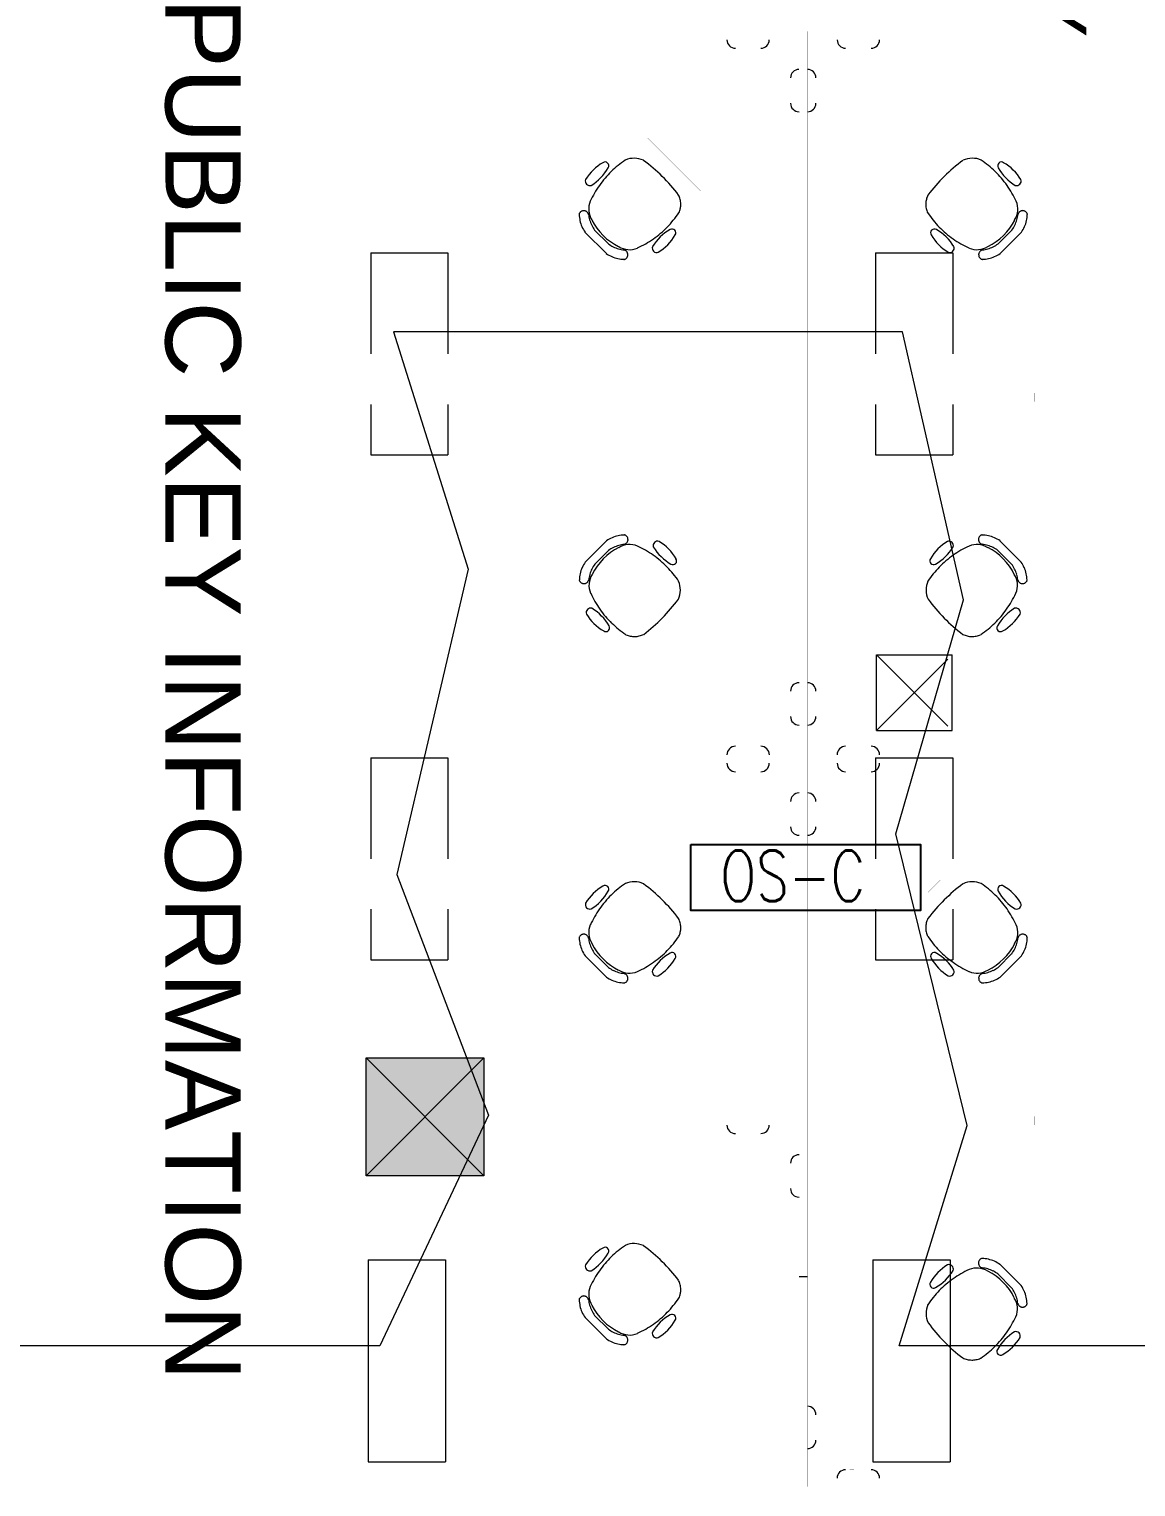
# Model space of a CAD drawing. Extents: x -6172 to 8039, y -4082 to 1639.
# Drawn here: x 1573.8 to 1836.9, y -372.4 to -25.9 of the extents above; entities that cross this region are included whole.
import ezdxf

# ---------------------------------------------------------------- set-up
doc = ezdxf.new("R2010")
doc.units = 0
doc.header["$LTSCALE"] = 96
doc.header["$MEASUREMENT"] = 0
doc.linetypes.add('HIDDEN', pattern=[0.375, 0.25, -0.125])
doc.linetypes.add('SHORT_DASHES', pattern=[0.375, 0.25, -0.125])
doc.layers.get('0').update_dxf_attribs({"linetype": 'CONTINUOUS', "lineweight": 0})
for name, color, linetype, lineweight in [('21', 7, 'CONTINUOUS', 0), ('A-ANNO-RMNA', 4, 'CONTINUOUS', 0), ('A-FURN-CHAR', 3, 'CONTINUOUS', 0), ('A-FURN-PNLS', 2, 'CONTINUOUS', 0), ('A-FURN-UPPR', 3, 'HIDDEN', 0), ('A-FURN-WKSF', 3, 'CONTINUOUS', 0), ('A-GRID-COLS', 2, 'CONTINUOUS', 0), ('A-PATT-WALL', 1, 'CONTINUOUS', 0), ('FLT-Bus 4', 120, 'CONTINUOUS', 0)]:
    doc.layers.add(name, color=color, linetype=linetype, lineweight=lineweight)
doc.layers.add('FLT-Occupancy-Sensor', color=160, linetype='CONTINUOUS')
doc.styles.add('ARIAL', font='ARIAL', dxfattribs={"height": 0.2})
doc.styles.add('SIM-00', font='SIMPLEX.SHX', dxfattribs={"width": 0.75})

# ---------------------------------------------------------------- blocks, each defined once
blk = doc.blocks.new('24LITE')
at = {"layer": '21', "color": 7, "linetype": 'Continuous'}
for p, q in [((1.13, 81.75), (1.13, 9.75)), ((1.13, 81.75), (28.69, 81.75)), ((28.69, 81.75), (28.69, 9.75)), ((1.13, 9.75), (28.69, 9.75))]:
    blk.add_line(p, q, dxfattribs=at)
blk = doc.blocks.new('ZZ000001')
at = {"layer": '21', "color": 7, "linetype": 'SHORT_DASHES'}
for p, q in [((1654.96, -79.06), (1654.96, -127.07)), ((1654.96, -79.06), (1673.34, -79.06)), ((1673.34, -79.06), (1673.34, -127.07)), ((1774.97, -79.06), (1774.97, -127.07)), ((1774.97, -79.06), (1793.35, -79.06)), ((1793.35, -79.06), (1793.35, -127.07)), ((1654.96, -127.07), (1673.34, -127.07)), ((1774.97, -127.07), (1793.35, -127.07)), ((1775.22, -192.57), (1793.22, -174.57)), ((1775.22, -174.57), (1793.22, -192.57)), ((1775.22, -192.57), (1775.22, -174.57)), ((1775.22, -174.57), (1793.22, -174.57)), ((1793.22, -192.57), (1793.22, -174.57)), ((1775.22, -192.57), (1793.22, -192.57)), ((1654.96, -199.07), (1654.96, -247.07)), ((1654.96, -199.07), (1673.34, -199.07)), ((1673.34, -199.07), (1673.34, -247.07)), ((1774.97, -199.07), (1774.97, -247.07)), ((1774.97, -199.07), (1793.35, -199.07)), ((1793.35, -199.07), (1793.35, -247.07)), ((1654.96, -247.07), (1673.34, -247.07)), ((1774.97, -247.07), (1793.35, -247.07))]:
    blk.add_line(p, q, dxfattribs=at)
at = {"color": 0, "linetype": 'ByBlock', "xscale": 0.6666977108052228, "yscale": 0.6666977108052228}
for p in [(1653.6, -372.92), (1773.61, -372.92)]:
    blk.add_blockref('24LITE', p, dxfattribs=at)
blk = doc.blocks.new('ZZ000067')
at = {"layer": 'A-FURN-CHAR', "color": 8, "linetype": 'Continuous'}
for p, q in [((1711.47, -248.89), (1708.2, -245.63)), ((1705.91, -246.12), (1710.98, -251.19))]:
    blk.add_line(p, q, dxfattribs=at)
for centre, radius, start, end in [((1717.58, -233.84), 5.3, 65.1727, 113.1288), ((1715.93, -239.64), 11.58, 119.8601, 148.6697), ((1701.36, -225.1), 11.58, 301.3325, 330.5354), ((1728.68, -248.59), 23.64, 134.3847, 144.8979), ((1710.69, -230.32), 0.891, 327.9938, 125.677), ((1728.52, -248.42), 23.4, 123.7952, 134.3789), ((1695.1, -262.41), 41.53, 37.2403, 53.4682), ((1707.07, -233.96), 1.08, 161.6789, 287.1039), ((1729, -248.81), 24.02, 144.9022, 155.3039), ((1711.52, -240.64), 4.73, 156.7202, 212.8365), ((1723.53, -239.53), 5.14, 13.5539, 25.7377), ((1723.63, -239.5), 5.04, 1.2029, 13.5517), ((1705.58, -242.13), 1.11, 157.2813, 168.7574), ((1712.13, -241.75), 7.59, 180.9465, 192.2951), ((1705.59, -242.13), 1.12, 145.8284, 157.2769), ((1705.59, -242.14), 1.13, 134.4292, 145.8271), ((1705.6, -242.14), 1.14, 123.0972, 134.4296), ((1705.6, -242.15), 1.15, 111.8329, 123.0953), ((1705.61, -242.16), 1.16, 100.6343, 111.8331), ((1705.61, -242.17), 1.16, 89.4866, 100.6376), ((1705.61, -242.17), 1.17, 78.3666, 89.4923), ((1705.61, -242.17), 1.17, 67.2402, 78.3667), ((1705.61, -242.17), 1.16, 56.0904, 67.244), ((1705.61, -242.16), 1.16, 44.8912, 56.0941), ((1705.62, -242.16), 1.15, 33.624, 44.8912), ((1705.63, -242.15), 1.13, 22.2863, 33.6237), ((1705.64, -242.15), 1.13, 10.8858, 22.2879), ((1714.29, -241.07), 7.59, 186.2278, 196.3838), ((1708.75, -228.52), 23.4, 315.6235, 326.2042), ((1723.75, -239.51), 4.91, 336.1507, 348.7063), ((1723.71, -239.5), 4.96, 348.7159, 1.1974), ((1712.27, -241.72), 7.73, 192.288, 203.4973), ((1712.34, -241.69), 7.8, 203.4885, 214.6235), ((1714.42, -241.03), 7.73, 196.3784, 206.4129), ((1714.5, -241), 7.82, 206.4066, 216.3663), ((1720.09, -236.88), 14.08, 206.7942, 243.9004), ((1731.85, -255.58), 11.58, 119.467, 148.6699), ((1708.58, -228.35), 23.64, 305.1071, 315.6174), ((1726.62, -246.26), 0.891, 324.3254, 122.0086), ((1716.1, -242.59), 7.82, 233.6358, 243.5956), ((1708.36, -228.04), 24.02, 294.7042, 305.1031), ((1717.3, -241.01), 11.58, 301.3326, 330.1422), ((1715.41, -244.76), 7.8, 235.379, 246.514), ((1715.38, -244.83), 7.73, 246.5047, 257.7141), ((1716.06, -242.67), 7.73, 243.5893, 253.6238), ((1715.35, -244.97), 7.59, 257.7071, 269.0557), ((1716.02, -242.8), 7.59, 253.6187, 263.7747), ((1716.48, -245.55), 4.73, 237.1659, 293.2822), ((1714.95, -251.46), 1.13, 67.7157, 79.1178), ((1714.97, -251.51), 1.11, 281.2436, 292.7197), ((1714.95, -251.47), 1.13, 56.3776, 67.715), ((1714.96, -251.51), 1.12, 292.7269, 304.1754), ((1714.94, -251.47), 1.15, 45.1134, 56.3806), ((1714.96, -251.5), 1.13, 304.1746, 315.5725), ((1714.93, -251.48), 1.16, 33.9075, 45.1105), ((1714.95, -251.5), 1.14, 315.5741, 326.9064), ((1714.93, -251.49), 1.16, 22.7588, 33.9124), ((1714.94, -251.49), 1.15, 326.9066, 338.169), ((1714.92, -251.49), 1.17, 11.6334, 22.76), ((1714.94, -251.49), 1.16, 338.1686, 349.3675), ((1714.92, -251.49), 1.17, 0.5123, 11.638), ((1714.93, -251.49), 1.16, 349.3652, 0.5162), ((1722.98, -249.88), 1.08, 162.8985, 288.3234)]:
    blk.add_arc(centre, radius, start, end, dxfattribs=at)
blk = doc.blocks.new('ZZ000068')
at = {"layer": 'A-FURN-CHAR', "color": 8, "linetype": 'Continuous'}
for p, q in [((1711.02, -147.48), (1705.95, -152.55)), ((1708.25, -153.04), (1711.51, -149.78))]:
    blk.add_line(p, q, dxfattribs=at)
for centre, radius, start, end in [((1715.45, -153.91), 7.8, 113.4885, 124.6235), ((1715.42, -153.84), 7.73, 102.288, 113.4973), ((1716.1, -156), 7.73, 106.3784, 116.4129), ((1715.39, -153.7), 7.59, 90.9465, 102.2951), ((1716.07, -155.86), 7.59, 96.2278, 106.3838), ((1716.5, -153.09), 4.73, 66.7202, 122.8365), ((1714.99, -147.21), 1.13, 280.8858, 292.2879), ((1715.01, -147.15), 1.11, 67.2813, 78.7574), ((1714.99, -147.2), 1.13, 292.2863, 303.6237), ((1715.01, -147.16), 1.12, 55.8284, 67.2768), ((1714.98, -147.19), 1.15, 303.624, 314.8912), ((1715, -147.16), 1.13, 44.4292, 55.8271), ((1714.98, -147.19), 1.16, 314.8912, 326.0941), ((1715, -147.17), 1.14, 33.0972, 44.4295), ((1714.97, -147.18), 1.16, 326.0905, 337.244), ((1714.99, -147.18), 1.15, 21.8329, 33.0953), ((1714.97, -147.18), 1.17, 337.2402, 348.3668), ((1714.98, -147.18), 1.16, 10.6343, 21.8331), ((1714.97, -147.18), 1.16, 359.4866, 10.6376), ((1714.97, -147.18), 1.17, 348.3666, 359.4923), ((1708.33, -170.57), 24.02, 54.9022, 65.3039), ((1723.18, -148.64), 1.08, 71.6789, 197.1039), ((1732.04, -142.93), 11.58, 211.3325, 240.5354), ((1717.5, -157.51), 11.58, 29.8601, 58.6697), ((1720.26, -161.66), 14.08, 116.7942, 153.9004), ((1716.14, -156.07), 7.82, 116.4066, 126.3663), ((1708.55, -170.26), 23.64, 44.3847, 54.8979), ((1726.81, -152.26), 0.891, 237.9938, 35.677), ((1712.17, -156.92), 7.59, 167.7071, 179.0557), ((1712.31, -156.95), 7.73, 156.5047, 167.7141), ((1712.38, -156.98), 7.8, 145.379, 156.514), ((1714.33, -157.6), 7.59, 163.6188, 173.7747), ((1711.58, -158.05), 4.73, 147.1659, 203.2822), ((1714.47, -157.63), 7.73, 153.5893, 163.6238), ((1714.55, -157.67), 7.82, 143.6359, 153.5956), ((1708.72, -170.09), 23.4, 33.7952, 44.3789), ((1705.62, -156.54), 1.11, 191.2436, 202.7197), ((1705.63, -156.54), 1.12, 202.7269, 214.1754), ((1705.63, -156.53), 1.13, 214.1746, 225.5725), ((1705.64, -156.52), 1.14, 225.5741, 236.9064), ((1705.65, -156.52), 1.15, 236.9066, 248.1689), ((1705.65, -156.51), 1.16, 248.1686, 259.3674), ((1705.65, -156.5), 1.16, 259.3651, 270.5162), ((1705.65, -156.5), 1.17, 270.5123, 281.638), ((1705.65, -156.5), 1.17, 281.6334, 292.76), ((1705.65, -156.5), 1.16, 292.7589, 303.9124), ((1705.66, -156.51), 1.16, 303.9075, 315.1105), ((1705.66, -156.51), 1.15, 315.1134, 326.3806), ((1705.67, -156.52), 1.13, 326.3776, 337.715), ((1705.68, -156.52), 1.13, 337.7158, 349.1178), ((1723.29, -159.15), 5.3, 335.1727, 23.1288), ((1729.1, -149.93), 24.02, 204.7042, 215.1031), ((1694.73, -136.67), 41.53, 307.2404, 323.4682), ((1707.26, -164.56), 1.08, 72.8985, 198.3234), ((1716.13, -158.87), 11.58, 211.3326, 240.1422), ((1701.55, -173.42), 11.58, 29.467, 58.6699), ((1728.78, -150.15), 23.64, 215.1071, 225.6174), ((1710.88, -168.19), 0.891, 234.3254, 32.0086), ((1728.62, -150.32), 23.4, 225.6235, 236.2042), ((1717.61, -165.1), 5.14, 283.5539, 295.7377), ((1717.63, -165.33), 4.91, 246.1507, 258.7063), ((1717.64, -165.28), 4.96, 258.7159, 271.1974), ((1717.63, -165.2), 5.04, 271.2029, 283.5517)]:
    blk.add_arc(centre, radius, start, end, dxfattribs=at)
blk = doc.blocks.new('ZZ000069')
at = {"layer": 'A-FURN-CHAR', "color": 8, "linetype": 'Continuous'}
for p, q in [((1705.9, -74.12), (1710.98, -79.19)), ((1711.47, -76.89), (1708.2, -73.63))]:
    blk.add_line(p, q, dxfattribs=at)
for centre, radius, start, end in [((1715.93, -67.64), 11.58, 119.8601, 148.6697), ((1701.36, -53.1), 11.58, 301.3325, 330.5354), ((1710.68, -58.32), 0.891, 327.9938, 125.677), ((1728.51, -76.42), 23.4, 123.7952, 134.3789), ((1717.57, -61.84), 5.3, 65.1727, 113.1288), ((1695.09, -90.41), 41.53, 37.2403, 53.4682), ((1707.06, -61.96), 1.08, 161.6789, 287.1039), ((1728.68, -76.59), 23.64, 134.3847, 144.8979), ((1728.99, -76.81), 24.02, 144.9022, 155.3039), ((1723.53, -67.53), 5.14, 13.5539, 25.7377), ((1705.59, -70.14), 1.14, 123.0972, 134.4296), ((1705.6, -70.15), 1.15, 111.8329, 123.0953), ((1705.6, -70.16), 1.16, 100.6343, 111.8331), ((1705.61, -70.17), 1.16, 89.4866, 100.6376), ((1705.61, -70.17), 1.17, 78.3666, 89.4923), ((1705.61, -70.17), 1.17, 67.2402, 78.3667), ((1705.61, -70.17), 1.16, 56.0904, 67.244), ((1705.61, -70.16), 1.16, 44.8912, 56.0941), ((1711.51, -68.64), 4.73, 156.7202, 212.8365), ((1723.75, -67.51), 4.91, 336.1507, 348.7063), ((1723.63, -67.5), 5.04, 1.2029, 13.5517), ((1723.71, -67.5), 4.96, 348.7159, 1.1974), ((1705.58, -70.13), 1.11, 157.2813, 168.7574), ((1712.13, -69.75), 7.59, 180.9465, 192.2951), ((1705.58, -70.13), 1.12, 145.8284, 157.2769), ((1705.59, -70.14), 1.13, 134.4292, 145.8271), ((1712.26, -69.72), 7.73, 192.288, 203.4973), ((1705.62, -70.15), 1.15, 33.624, 44.8912), ((1705.63, -70.15), 1.13, 22.2863, 33.6237), ((1705.64, -70.14), 1.13, 10.8858, 22.2879), ((1714.29, -69.07), 7.59, 186.2278, 196.3838), ((1714.42, -69.03), 7.73, 196.3784, 206.4129), ((1714.5, -69), 7.82, 206.4066, 216.3663), ((1720.09, -64.88), 14.08, 206.7942, 243.9004), ((1708.74, -56.52), 23.4, 315.6235, 326.2042), ((1712.34, -69.69), 7.8, 203.4885, 214.6235), ((1708.36, -56.04), 24.02, 294.7042, 305.1031), ((1731.84, -83.58), 11.58, 119.467, 148.6699), ((1708.58, -56.35), 23.64, 305.1071, 315.6174), ((1717.3, -69.01), 11.58, 301.3326, 330.1422), ((1726.62, -74.26), 0.891, 324.3254, 122.0086), ((1715.4, -72.76), 7.8, 235.379, 246.514), ((1716.1, -70.59), 7.82, 233.6358, 243.5956), ((1716.06, -70.67), 7.73, 243.5893, 253.6238), ((1716.02, -70.8), 7.59, 253.6187, 263.7747), ((1716.48, -73.55), 4.73, 237.1659, 293.2822), ((1714.95, -79.46), 1.13, 67.7157, 79.1178), ((1714.94, -79.46), 1.13, 56.3776, 67.715), ((1714.94, -79.47), 1.15, 45.1134, 56.3806), ((1714.93, -79.48), 1.16, 33.9075, 45.1105), ((1714.92, -79.48), 1.16, 22.7588, 33.9124), ((1714.92, -79.49), 1.17, 11.6334, 22.76), ((1714.93, -79.49), 1.16, 338.1686, 349.3675), ((1714.92, -79.49), 1.17, 0.5123, 11.638), ((1714.93, -79.49), 1.16, 349.3652, 0.5162), ((1722.98, -77.88), 1.08, 162.8985, 288.3234), ((1715.37, -72.83), 7.73, 246.5047, 257.7141), ((1715.34, -72.97), 7.59, 257.7071, 269.0557), ((1714.96, -79.51), 1.11, 281.2436, 292.7197), ((1714.96, -79.51), 1.12, 292.7269, 304.1754), ((1714.96, -79.5), 1.13, 304.1746, 315.5725), ((1714.95, -79.5), 1.14, 315.5741, 326.9064), ((1714.94, -79.49), 1.15, 326.9066, 338.169)]:
    blk.add_arc(centre, radius, start, end, dxfattribs=at)
blk = doc.blocks.new('ZZ000078')
at = {"layer": 'A-FURN-CHAR', "color": 8, "linetype": 'Continuous'}
for p, q in [((1807.33, -325.04), (1804.06, -321.78)), ((1804.55, -319.48), (1809.62, -324.55))]:
    blk.add_line(p, q, dxfattribs=at)
for centre, radius, start, end in [((1800.59, -319.18), 1.16, 158.1669, 169.3658), ((1800.59, -319.18), 1.15, 146.9047, 158.1671), ((1800.58, -319.17), 1.14, 135.5705, 146.9028), ((1800.57, -319.16), 1.13, 124.1729, 135.5708), ((1800.57, -319.16), 1.12, 112.7232, 124.1717), ((1800.56, -319.15), 1.11, 101.2426, 112.7187), ((1800.18, -325.7), 7.59, 77.7049, 89.0535), ((1800.15, -325.84), 7.73, 66.5027, 77.712), ((1800.12, -325.91), 7.8, 55.3765, 66.5115), ((1798.08, -329.51), 11.58, 121.3303, 150.1399), ((1783.53, -314.93), 11.58, 299.4646, 328.6675), ((1792.39, -320.64), 1.08, 342.8961, 108.321), ((1807.24, -342.57), 24.02, 114.6962, 125.0978), ((1799.07, -325.09), 4.73, 57.1635, 113.2798), ((1800.6, -319.18), 1.16, 169.3624, 180.5134), ((1800.61, -319.18), 1.17, 180.5077, 191.6334), ((1800.61, -319.18), 1.17, 191.6333, 202.7598), ((1800.6, -319.18), 1.16, 202.756, 213.9095), ((1800.6, -319.19), 1.16, 213.9059, 225.1088), ((1800.59, -319.19), 1.15, 225.1088, 236.376), ((1800.58, -319.2), 1.13, 236.3763, 247.7137), ((1800.58, -319.21), 1.13, 247.7121, 259.1142), ((1799.51, -327.86), 7.59, 73.6162, 83.7722), ((1799.47, -328), 7.73, 63.5871, 73.6216), ((1795.32, -333.66), 14.08, 26.0996, 63.2059), ((1799.43, -328.07), 7.82, 53.6338, 63.5935), ((1806.86, -342.09), 23.4, 135.6211, 146.2048), ((1788.76, -324.26), 0.891, 144.323, 302.0062), ((1807.02, -342.26), 23.64, 125.1021, 135.6153), ((1801.03, -329.67), 7.82, 26.4044, 36.3641), ((1803.19, -328.98), 7.8, 23.486, 34.6211), ((1792.28, -331.15), 5.3, 156.8712, 204.8273), ((1803.99, -330.06), 4.73, 336.7178, 32.8341), ((1801.11, -329.63), 7.73, 16.3762, 26.4107), ((1801.24, -329.6), 7.59, 6.2253, 16.3813), ((1809.89, -328.52), 1.13, 190.8822, 202.2843), ((1809.9, -328.52), 1.13, 202.285, 213.6224), ((1809.91, -328.51), 1.15, 213.6194, 224.8866), ((1803.26, -328.95), 7.73, 12.2859, 23.4953), ((1809.94, -328.53), 1.13, 314.4275, 325.8255), ((1803.4, -328.92), 7.59, 0.9443, 12.2929), ((1809.94, -328.54), 1.12, 325.8246, 337.2731), ((1809.95, -328.54), 1.11, 337.2803, 348.7564), ((1786.48, -321.93), 24.02, 324.8969, 335.2958), ((1809.91, -328.51), 1.16, 224.8895, 236.0925), ((1809.92, -328.5), 1.16, 236.0876, 247.2411), ((1809.92, -328.5), 1.17, 247.24, 258.3666), ((1809.92, -328.5), 1.17, 258.362, 269.4877), ((1809.92, -328.5), 1.16, 269.4839, 280.6349), ((1809.92, -328.51), 1.16, 280.6326, 291.8314), ((1809.93, -328.52), 1.15, 291.831, 303.0934), ((1809.93, -328.53), 1.14, 303.0936, 314.4259), ((1820.85, -308.67), 41.53, 216.5318, 232.7596), ((1786.79, -322.15), 23.64, 314.3826, 324.8929), ((1814.02, -345.42), 11.58, 121.3301, 150.533), ((1808.31, -336.56), 1.08, 341.6766, 107.1015), ((1786.96, -322.32), 23.4, 303.7958, 314.3765), ((1799.44, -330.87), 11.58, 299.8578, 328.6674), ((1797.96, -337.1), 5.14, 244.2623, 256.4461), ((1797.94, -337.2), 5.04, 256.4483, 268.7971), ((1797.94, -337.28), 4.96, 268.8026, 281.2841), ((1797.94, -337.33), 4.91, 281.2937, 293.8493), ((1804.69, -340.19), 0.891, 147.9914, 305.6746)]:
    blk.add_arc(centre, radius, start, end, dxfattribs=at)
blk = doc.blocks.new('ZZ000079')
at = {"layer": 'A-FURN-CHAR', "color": 8, "linetype": 'Continuous'}
for p, q in [((1804.11, -248.89), (1807.37, -245.63)), ((1809.67, -246.12), (1804.6, -251.19))]:
    blk.add_line(p, q, dxfattribs=at)
for centre, radius, start, end in [((1798, -233.84), 5.3, 66.8712, 114.8273), ((1820.48, -262.41), 41.53, 126.5318, 142.7597), ((1787.06, -248.42), 23.4, 45.6211, 56.2048), ((1786.89, -248.59), 23.64, 35.1021, 45.6153), ((1804.89, -230.32), 0.891, 54.323, 212.0062), ((1814.21, -225.1), 11.58, 209.4646, 238.6675), ((1799.64, -239.64), 11.58, 31.3303, 60.1399), ((1786.58, -248.81), 24.02, 24.6961, 35.0978), ((1808.51, -233.96), 1.08, 252.8961, 18.3211), ((1791.94, -239.5), 5.04, 166.4483, 178.7971), ((1792.04, -239.53), 5.14, 154.2623, 166.4462), ((1804.06, -240.64), 4.73, 327.1635, 23.2798), ((1791.86, -239.5), 4.96, 178.8026, 191.2841), ((1791.82, -239.51), 4.91, 191.2937, 203.8493), ((1806.83, -228.52), 23.4, 213.7958, 224.3765), ((1801.28, -241.07), 7.59, 343.6162, 353.7722), ((1809.94, -242.15), 1.13, 157.7121, 169.1142), ((1809.94, -242.15), 1.13, 146.3763, 157.7137), ((1809.95, -242.16), 1.15, 135.1088, 146.376), ((1809.96, -242.16), 1.16, 123.9059, 135.1088), ((1809.96, -242.17), 1.16, 112.756, 123.9096), ((1809.97, -242.17), 1.17, 101.6332, 112.7598), ((1809.97, -242.17), 1.17, 90.5077, 101.6334), ((1809.97, -242.17), 1.16, 79.3624, 90.5134), ((1809.97, -242.16), 1.16, 68.1669, 79.3658), ((1809.97, -242.15), 1.15, 56.9047, 68.1671), ((1809.98, -242.14), 1.14, 45.5705, 56.9028), ((1809.98, -242.14), 1.13, 34.1729, 45.5708), ((1803.45, -241.75), 7.59, 347.7049, 359.0535), ((1809.99, -242.13), 1.12, 22.7232, 34.1716), ((1809.99, -242.13), 1.11, 11.2426, 22.7187), ((1788.95, -246.26), 0.891, 57.9914, 215.6746), ((1783.73, -255.58), 11.58, 31.3301, 60.533), ((1807, -228.35), 23.64, 224.3826, 234.8929), ((1795.49, -236.88), 14.08, 296.0996, 333.2059), ((1801.07, -241), 7.82, 323.6338, 333.5935), ((1801.15, -241.03), 7.73, 333.5871, 343.6216), ((1803.24, -241.69), 7.8, 325.3765, 336.5115), ((1803.31, -241.72), 7.73, 336.5027, 347.712), ((1798.27, -241.01), 11.58, 209.8578, 238.6674), ((1807.21, -228.04), 24.02, 234.8969, 245.2958), ((1799.47, -242.59), 7.82, 296.4044, 306.3641), ((1792.59, -249.88), 1.08, 251.6766, 17.1015), ((1799.09, -245.55), 4.73, 246.7178, 302.8341), ((1800.65, -251.49), 1.17, 168.362, 179.4877), ((1800.65, -251.49), 1.16, 179.4838, 190.6349), ((1800.64, -251.49), 1.16, 190.6326, 201.8314), ((1800.65, -251.49), 1.17, 157.24, 168.3666), ((1800.65, -251.49), 1.16, 146.0876, 157.2412), ((1800.63, -251.49), 1.15, 201.831, 213.0934), ((1800.62, -251.5), 1.14, 213.0936, 224.4259), ((1800.64, -251.48), 1.16, 134.8895, 146.0925), ((1800.61, -251.5), 1.13, 224.4275, 235.8254), ((1800.63, -251.47), 1.15, 123.6194, 134.8866), ((1800.61, -251.51), 1.12, 235.8246, 247.2731), ((1800.63, -251.47), 1.13, 112.285, 123.6224), ((1800.61, -251.51), 1.11, 247.2803, 258.7564), ((1800.62, -251.46), 1.13, 100.8822, 112.2843), ((1800.23, -244.97), 7.59, 270.9443, 282.2929), ((1799.55, -242.8), 7.59, 276.2253, 286.3813), ((1799.51, -242.67), 7.73, 286.3762, 296.4107), ((1800.2, -244.83), 7.73, 282.2859, 293.4953), ((1800.17, -244.76), 7.8, 293.486, 304.6211)]:
    blk.add_arc(centre, radius, start, end, dxfattribs=at)
blk = doc.blocks.new('ZZ000080')
at = {"layer": 'A-FURN-CHAR', "color": 8, "linetype": 'Continuous'}
for p, q in [((1804.55, -147.48), (1809.62, -152.55)), ((1807.33, -153.04), (1804.06, -149.78))]:
    blk.add_line(p, q, dxfattribs=at)
for centre, radius, start, end in [((1798.08, -157.51), 11.58, 121.3303, 150.1399), ((1783.54, -142.93), 11.58, 299.4646, 328.6675), ((1792.4, -148.64), 1.08, 342.8961, 108.321), ((1807.24, -170.57), 24.02, 114.6962, 125.0978), ((1799.08, -153.09), 4.73, 57.1635, 113.2798), ((1800.6, -147.18), 1.16, 169.3624, 180.5134), ((1800.61, -147.18), 1.17, 180.5077, 191.6334), ((1800.6, -147.18), 1.16, 158.1669, 169.3658), ((1800.61, -147.18), 1.17, 191.6333, 202.7598), ((1800.59, -147.18), 1.15, 146.9047, 158.1671), ((1800.6, -147.18), 1.16, 202.756, 213.9095), ((1800.58, -147.17), 1.14, 135.5705, 146.9028), ((1800.6, -147.19), 1.16, 213.9059, 225.1088), ((1800.57, -147.16), 1.13, 124.1729, 135.5708), ((1800.59, -147.19), 1.15, 225.1088, 236.376), ((1800.57, -147.16), 1.12, 112.7232, 124.1717), ((1800.58, -147.2), 1.13, 236.3763, 247.7137), ((1800.57, -147.15), 1.11, 101.2426, 112.7187), ((1800.58, -147.21), 1.13, 247.7121, 259.1142), ((1800.18, -153.7), 7.59, 77.7049, 89.0535), ((1799.51, -155.86), 7.59, 73.6162, 83.7722), ((1799.47, -156), 7.73, 63.5871, 73.6216), ((1800.16, -153.84), 7.73, 66.5027, 77.712), ((1800.13, -153.91), 7.8, 55.3765, 66.5115), ((1788.76, -152.26), 0.891, 144.323, 302.0062), ((1807.03, -170.26), 23.64, 125.1021, 135.6153), ((1795.32, -161.66), 14.08, 26.0996, 63.2059), ((1799.43, -156.07), 7.82, 53.6338, 63.5935), ((1806.86, -170.09), 23.4, 135.6211, 146.2048), ((1801.03, -157.67), 7.82, 26.4044, 36.3641), ((1803.99, -158.05), 4.73, 336.7178, 32.8341), ((1801.11, -157.63), 7.73, 16.3762, 26.4107), ((1801.24, -157.6), 7.59, 6.2253, 16.3813), ((1803.19, -156.98), 7.8, 23.486, 34.6211), ((1803.26, -156.95), 7.73, 12.2859, 23.4953), ((1803.4, -156.92), 7.59, 0.9443, 12.2929), ((1792.28, -159.15), 5.3, 156.8712, 204.8273), ((1809.89, -156.52), 1.13, 190.8822, 202.2843), ((1809.9, -156.52), 1.13, 202.285, 213.6224), ((1809.91, -156.51), 1.15, 213.6194, 224.8866), ((1809.92, -156.51), 1.16, 224.8895, 236.0925), ((1809.92, -156.5), 1.16, 236.0876, 247.2411), ((1809.92, -156.5), 1.17, 247.24, 258.3666), ((1809.92, -156.5), 1.17, 258.362, 269.4877), ((1809.92, -156.5), 1.16, 269.4839, 280.6349), ((1809.92, -156.51), 1.16, 280.6326, 291.8314), ((1809.93, -156.52), 1.15, 291.831, 303.0934), ((1809.93, -156.52), 1.14, 303.0936, 314.4259), ((1809.94, -156.53), 1.13, 314.4275, 325.8255), ((1809.95, -156.54), 1.12, 325.8246, 337.2731), ((1809.95, -156.54), 1.11, 337.2803, 348.7564), ((1820.85, -136.67), 41.53, 216.5318, 232.7596), ((1786.48, -149.93), 24.02, 324.8969, 335.2958), ((1786.79, -150.15), 23.64, 314.3826, 324.8929), ((1814.02, -173.42), 11.58, 121.3301, 150.533), ((1799.45, -158.87), 11.58, 299.8578, 328.6674), ((1808.32, -164.56), 1.08, 341.6766, 107.1015), ((1797.97, -165.1), 5.14, 244.2623, 256.4461), ((1786.96, -150.32), 23.4, 303.7958, 314.3765), ((1804.69, -168.19), 0.891, 147.9914, 305.6746), ((1797.94, -165.2), 5.04, 256.4483, 268.7971), ((1797.94, -165.28), 4.96, 268.8026, 281.2841), ((1797.95, -165.33), 4.91, 281.2937, 293.8493)]:
    blk.add_arc(centre, radius, start, end, dxfattribs=at)
blk = doc.blocks.new('ZZ000081')
at = {"layer": 'A-FURN-CHAR', "color": 8, "linetype": 'Continuous'}
for p, q in [((1804.11, -76.89), (1807.37, -73.63)), ((1809.67, -74.12), (1804.6, -79.19))]:
    blk.add_line(p, q, dxfattribs=at)
for centre, radius, start, end in [((1820.48, -90.41), 41.53, 126.5318, 142.7597), ((1798, -61.84), 5.3, 66.8712, 114.8273), ((1787.06, -76.42), 23.4, 45.6211, 56.2048), ((1804.89, -58.32), 0.891, 54.323, 212.0062), ((1814.22, -53.1), 11.58, 209.4646, 238.6675), ((1799.64, -67.64), 11.58, 31.3303, 60.1399), ((1786.89, -76.59), 23.64, 35.1021, 45.6153), ((1808.51, -61.96), 1.08, 252.8961, 18.3211), ((1792.05, -67.53), 5.14, 154.2623, 166.4462), ((1786.58, -76.81), 24.02, 24.6961, 35.0978), ((1791.95, -67.5), 5.04, 166.4483, 178.7971), ((1791.87, -67.5), 4.96, 178.8026, 191.2841), ((1791.82, -67.51), 4.91, 191.2937, 203.8493), ((1804.06, -68.64), 4.73, 327.1635, 23.2798), ((1809.96, -70.16), 1.16, 123.9059, 135.1088), ((1809.97, -70.17), 1.16, 112.756, 123.9096), ((1809.97, -70.17), 1.17, 101.6332, 112.7598), ((1809.97, -70.17), 1.17, 90.5077, 101.6334), ((1809.97, -70.17), 1.16, 79.3624, 90.5134), ((1809.97, -70.16), 1.16, 68.1669, 79.3658), ((1809.97, -70.15), 1.15, 56.9047, 68.1671), ((1809.98, -70.14), 1.14, 45.5705, 56.9028), ((1806.83, -56.52), 23.4, 213.7958, 224.3765), ((1795.49, -64.88), 14.08, 296.0996, 333.2059), ((1801.08, -69), 7.82, 323.6338, 333.5935), ((1801.15, -69.03), 7.73, 333.5871, 343.6216), ((1801.29, -69.07), 7.59, 343.6162, 353.7722), ((1809.94, -70.14), 1.13, 157.7121, 169.1142), ((1809.95, -70.15), 1.13, 146.3763, 157.7137), ((1809.96, -70.15), 1.15, 135.1088, 146.376), ((1803.31, -69.72), 7.73, 336.5027, 347.712), ((1809.99, -70.14), 1.13, 34.1729, 45.5708), ((1803.45, -69.75), 7.59, 347.7049, 359.0535), ((1809.99, -70.13), 1.12, 22.7232, 34.1716), ((1810, -70.13), 1.11, 11.2426, 22.7187), ((1788.96, -74.26), 0.891, 57.9914, 215.6746), ((1798.28, -69.01), 11.58, 209.8578, 238.6674), ((1783.73, -83.58), 11.58, 31.3301, 60.533), ((1807, -56.35), 23.64, 224.3826, 234.8929), ((1807.22, -56.04), 24.02, 234.8969, 245.2958), ((1803.24, -69.69), 7.8, 325.3765, 336.5115), ((1792.59, -77.88), 1.08, 251.6766, 17.1015), ((1799.09, -73.55), 4.73, 246.7178, 302.8341), ((1800.65, -79.49), 1.17, 168.362, 179.4877), ((1800.65, -79.49), 1.16, 179.4838, 190.6349), ((1800.65, -79.49), 1.17, 157.24, 168.3666), ((1800.64, -79.49), 1.16, 190.6326, 201.8314), ((1800.65, -79.48), 1.16, 146.0876, 157.2412), ((1800.64, -79.48), 1.16, 134.8895, 146.0925), ((1800.64, -79.47), 1.15, 123.6194, 134.8866), ((1800.63, -79.46), 1.13, 112.285, 123.6224), ((1800.63, -79.46), 1.13, 100.8822, 112.2843), ((1799.55, -70.8), 7.59, 276.2253, 286.3813), ((1799.52, -70.67), 7.73, 286.3762, 296.4107), ((1799.48, -70.59), 7.82, 296.4044, 306.3641), ((1800.17, -72.76), 7.8, 293.486, 304.6211), ((1800.63, -79.49), 1.15, 201.831, 213.0934), ((1800.62, -79.5), 1.14, 213.0936, 224.4259), ((1800.62, -79.5), 1.13, 224.4275, 235.8254), ((1800.61, -79.51), 1.12, 235.8246, 247.2731), ((1800.61, -79.51), 1.11, 247.2803, 258.7564), ((1800.23, -72.97), 7.59, 270.9443, 282.2929), ((1800.2, -72.83), 7.73, 282.2859, 293.4953)]:
    blk.add_arc(centre, radius, start, end, dxfattribs=at)
blk = doc.blocks.new('ZZ000163')
at = {"layer": 'A-FURN-CHAR', "color": 8, "linetype": 'Continuous'}
for p, q in [((1705.91, -332.12), (1710.98, -337.19)), ((1711.47, -334.9), (1708.2, -331.63))]:
    blk.add_line(p, q, dxfattribs=at)
for centre, radius, start, end in [((1728.52, -334.43), 23.4, 123.7952, 134.3789), ((1717.57, -319.85), 5.3, 65.1727, 113.1288), ((1695.09, -348.42), 41.53, 37.2403, 53.4682), ((1715.93, -325.65), 11.58, 119.8601, 148.6697), ((1701.36, -311.11), 11.58, 301.3325, 330.5354), ((1728.68, -334.6), 23.64, 134.3847, 144.8979), ((1710.68, -316.33), 0.891, 327.9938, 125.677), ((1707.06, -319.97), 1.08, 161.679, 287.1039), ((1728.99, -334.81), 24.02, 144.9022, 155.3038), ((1711.52, -326.65), 4.73, 156.7202, 212.8365), ((1723.53, -325.54), 5.14, 13.5539, 25.7377), ((1723.63, -325.51), 5.04, 1.2029, 13.5517), ((1723.71, -325.51), 4.96, 348.7159, 1.1974), ((1705.58, -328.14), 1.11, 157.2813, 168.7574), ((1712.13, -327.76), 7.59, 180.9465, 192.2951), ((1705.58, -328.14), 1.12, 145.8284, 157.2769), ((1705.59, -328.14), 1.13, 134.4292, 145.8271), ((1705.6, -328.15), 1.14, 123.0972, 134.4296), ((1705.6, -328.16), 1.15, 111.8329, 123.0953), ((1705.6, -328.17), 1.16, 100.6343, 111.8331), ((1705.61, -328.17), 1.16, 89.4866, 100.6376), ((1705.61, -328.18), 1.17, 78.3666, 89.4923), ((1705.61, -328.18), 1.17, 67.2402, 78.3667), ((1705.61, -328.18), 1.16, 56.0905, 67.244), ((1705.61, -328.17), 1.16, 44.8912, 56.0941), ((1705.62, -328.16), 1.15, 33.624, 44.8912), ((1705.63, -328.16), 1.13, 22.2863, 33.6237), ((1705.64, -328.15), 1.13, 10.8858, 22.2879), ((1714.29, -327.08), 7.59, 186.2278, 196.3838), ((1708.74, -314.53), 23.4, 315.6235, 326.2042), ((1723.75, -325.52), 4.91, 336.1507, 348.7063), ((1712.26, -327.73), 7.73, 192.288, 203.4973), ((1712.34, -327.7), 7.8, 203.4885, 214.6235), ((1714.42, -327.04), 7.73, 196.3784, 206.4129), ((1714.5, -327), 7.82, 206.4066, 216.3663), ((1720.09, -322.89), 14.08, 206.7942, 243.9004), ((1731.84, -341.59), 11.58, 119.467, 148.6699), ((1708.58, -314.36), 23.64, 305.1071, 315.6174), ((1726.62, -332.26), 0.891, 324.3254, 122.0086), ((1716.1, -328.6), 7.82, 233.6358, 243.5956), ((1716.06, -328.68), 7.73, 243.5893, 253.6238), ((1716.02, -328.81), 7.59, 253.6187, 263.7747), ((1716.48, -331.56), 4.73, 237.1659, 293.2822), ((1708.36, -314.05), 24.02, 294.7042, 305.1031), ((1722.98, -335.89), 1.08, 162.8985, 288.3234), ((1717.3, -327.02), 11.58, 301.3326, 330.1422), ((1715.4, -330.76), 7.8, 235.379, 246.514), ((1715.37, -330.84), 7.73, 246.5047, 257.7141), ((1715.34, -330.97), 7.59, 257.7071, 269.0557), ((1714.95, -337.46), 1.13, 67.7157, 79.1178), ((1714.96, -337.52), 1.11, 281.2436, 292.7197), ((1714.94, -337.47), 1.13, 56.3776, 67.715), ((1714.96, -337.52), 1.12, 292.7269, 304.1754), ((1714.94, -337.48), 1.15, 45.1134, 56.3806), ((1714.96, -337.51), 1.13, 304.1746, 315.5725), ((1714.93, -337.49), 1.16, 33.9075, 45.1105), ((1714.95, -337.5), 1.14, 315.5741, 326.9064), ((1714.93, -337.49), 1.16, 22.7588, 33.9124), ((1714.94, -337.5), 1.15, 326.9066, 338.1689), ((1714.92, -337.49), 1.17, 11.6334, 22.76), ((1714.93, -337.5), 1.16, 338.1686, 349.3675), ((1714.92, -337.49), 1.17, 0.5123, 11.638), ((1714.93, -337.49), 1.16, 349.3652, 0.5162)]:
    blk.add_arc(centre, radius, start, end, dxfattribs=at)
blk = doc.blocks.new('FLT-Occupancy Sensor Ceiling')
at = {"layer": 'FLT-Occupancy-Sensor'}
blk.add_lwpolyline([(0, 0), (54.64, 0), (54.64, -15.71), (0, -15.71)], close=True, dxfattribs=at)
at = {"layer": 'FLT-Occupancy-Sensor', "insert": (7.08, -1.46), "char_height": 12, "width": 54.6376, "attachment_point": 1, "style": 'SIM-00'}
blk.add_mtext('OS-C', dxfattribs=at)

msp = doc.modelspace()

# ---------------------------------------------------------------- linework, layer by layer
at = {"layer": 'A-FURN-PNLS', "const_width": 0.00174}
for points in [[(1684.78, -26.35), (1684.78, -26.35), (1720.78, -26.35), (1720.78, -28.37), (1684.78, -28.37)], [(1720.78, -26.35), (1756.78, -26.35), (1756.78, -28.37), (1720.78, -28.37)], [(1794.8, -26.35), (1758.8, -26.35), (1758.8, -28.37), (1794.8, -28.37)], [(1830.8, -26.35), (1830.8, -26.35), (1794.8, -26.35), (1794.8, -28.37), (1830.8, -28.37)], [(1684.78, -28.37), (1682.76, -28.37), (1682.77, -52.37), (1684.78, -52.37), (1684.78, -28.37)], [(1756.78, -28.37), (1756.78, -64.36), (1758.79, -64.36), (1758.79, -28.37), (1756.78, -28.37)], [(1758.8, -28.37), (1758.8, -64.36), (1756.78, -64.36), (1756.79, -28.37), (1758.8, -28.37)], [(1830.8, -28.37), (1832.81, -28.37), (1832.81, -52.37), (1830.79, -52.37), (1830.8, -28.37)], [(1756.78, -64.37), (1756.78, -112.36), (1758.79, -112.36), (1758.79, -64.37)], [(1758.8, -64.36), (1758.8, -112.36), (1756.78, -112.36), (1756.78, -64.36)], [(1726.73, -112.36), (1702.73, -112.36), (1702.73, -114.38), (1726.73, -114.38)], [(1756.78, -112.36), (1726.73, -112.36), (1726.73, -114.38), (1756.78, -114.37), (1756.78, -112.36)], [(1758.8, -112.36), (1788.84, -112.36), (1788.84, -114.38), (1758.8, -114.37), (1758.8, -112.36)], [(1788.84, -112.36), (1812.84, -112.36), (1812.84, -114.38), (1788.84, -114.38)], [(1756.78, -162.35), (1756.78, -114.36), (1758.79, -114.36), (1758.79, -162.35)], [(1758.8, -162.35), (1758.8, -114.36), (1756.78, -114.36), (1756.78, -162.35)], [(1756.78, -198.35), (1756.78, -162.35), (1758.79, -162.35), (1758.8, -198.35), (1756.78, -198.35)], [(1758.8, -198.35), (1758.8, -162.35), (1756.78, -162.35), (1756.78, -198.35), (1758.8, -198.35)], [(1684.78, -174.35), (1682.77, -174.35), (1682.77, -198.35), (1684.78, -198.35), (1684.78, -174.35)], [(1830.79, -174.35), (1832.81, -174.35), (1832.81, -198.35), (1830.79, -198.35), (1830.79, -174.35)], [(1684.78, -224.37), (1682.77, -224.37), (1682.77, -200.37), (1684.78, -200.37), (1684.78, -224.37)], [(1684.78, -198.35), (1684.78, -198.35), (1720.78, -198.35), (1720.78, -200.37), (1684.78, -200.37)], [(1720.78, -198.35), (1756.78, -198.35), (1756.78, -200.37), (1720.78, -200.37)], [(1756.78, -200.37), (1756.78, -236.36), (1758.79, -236.36), (1758.8, -200.37), (1756.78, -200.37)], [(1758.8, -200.37), (1758.8, -236.36), (1756.78, -236.36), (1756.78, -200.37), (1758.8, -200.37)], [(1794.79, -198.35), (1758.8, -198.35), (1758.8, -200.37), (1794.79, -200.37)], [(1830.79, -198.35), (1830.79, -198.35), (1794.79, -198.35), (1794.79, -200.37), (1830.79, -200.37)], [(1830.79, -224.37), (1832.81, -224.37), (1832.81, -200.37), (1830.79, -200.37), (1830.79, -224.37)], [(1756.78, -236.36), (1756.78, -284.36), (1758.79, -284.36), (1758.79, -236.36)], [(1758.8, -236.36), (1758.8, -284.36), (1756.78, -284.36), (1756.78, -236.36)], [(1684.78, -286.38), (1682.76, -286.38), (1682.77, -310.37), (1684.78, -310.37), (1684.78, -286.38)], [(1684.78, -284.36), (1684.78, -284.36), (1720.78, -284.36), (1720.78, -286.37), (1684.78, -286.38)], [(1756.78, -286.37), (1720.78, -286.37), (1720.78, -284.36), (1756.78, -284.36), (1756.78, -286.37)], [(1758.8, -334.35), (1758.8, -286.36), (1756.78, -286.36), (1756.78, -334.35)], [(1758.79, -322.37), (1758.79, -286.37), (1756.78, -286.37), (1756.78, -322.37)], [(1758.8, -286.36), (1788.84, -286.36), (1788.84, -284.34), (1758.8, -284.34), (1758.8, -286.36)], [(1788.84, -286.36), (1812.84, -286.36), (1812.84, -284.34), (1788.84, -284.34)], [(1756.78, -322.37), (1756.78, -370.36), (1758.79, -370.36), (1758.79, -322.37)], [(1758.8, -370.35), (1758.8, -334.35), (1756.78, -334.35), (1756.79, -370.35), (1758.8, -370.35)], [(1830.8, -370.35), (1832.81, -370.35), (1832.81, -346.35), (1830.79, -346.35), (1830.8, -370.35)], [(1732.78, -370.37), (1732.78, -372.38), (1756.78, -372.38), (1756.78, -370.36), (1732.78, -370.37)], [(1794.8, -372.37), (1758.8, -372.37), (1758.8, -370.35), (1794.8, -370.35)], [(1830.8, -372.37), (1830.8, -372.37), (1794.8, -372.37), (1794.8, -370.35), (1830.8, -370.35)]]:
    msp.add_lwpolyline(points, dxfattribs=at)
at = {"layer": 'A-FURN-UPPR'}
msp.add_line((1756.78, -322.37), (1758.79, -322.37), dxfattribs=at)
at = {"layer": 'A-FURN-UPPR', "const_width": 0.00174}
for points in [[(1684.78, -28.37), (1684.78, -26.35)], [(1830.8, -28.37), (1830.8, -26.35)], [(1685.28, -28.37), (1685.28, -42.13)], [(1720.28, -28.37), (1720.28, -42.13)], [(1795.3, -28.37), (1795.3, -42.13)], [(1830.29, -28.37), (1830.29, -42.13)], [(1684.78, -42.13), (1720.78, -42.13)], [(1720.28, -41.63), (1685.29, -41.63)], [(1830.8, -42.13), (1794.8, -42.13)], [(1795.3, -41.63), (1830.29, -41.63)], [(1743.01, -64.36), (1743.02, -112.36)], [(1756.78, -64.87), (1743.01, -64.87)], [(1743.52, -111.86), (1743.52, -64.87)], [(1758.8, -64.87), (1772.56, -64.87)], [(1772.05, -111.86), (1772.06, -64.87)], [(1772.56, -64.36), (1772.56, -112.36)], [(1756.78, -111.86), (1743.02, -111.86)], [(1758.8, -111.86), (1772.56, -111.86)], [(1743.01, -162.35), (1743.02, -114.36)], [(1756.78, -114.86), (1743.01, -114.86)], [(1743.52, -114.86), (1743.52, -161.85)], [(1758.8, -114.86), (1772.56, -114.86)], [(1772.06, -114.86), (1772.05, -161.85)], [(1772.56, -162.35), (1772.56, -114.36)], [(1756.78, -161.85), (1743.01, -161.85)], [(1758.8, -161.85), (1772.56, -161.85)], [(1684.78, -184.59), (1720.78, -184.59)], [(1685.29, -198.35), (1685.29, -184.59)], [(1720.28, -185.09), (1685.29, -185.09)], [(1720.28, -198.35), (1720.28, -184.59)], [(1830.79, -184.59), (1794.79, -184.59)], [(1795.29, -198.35), (1795.3, -184.59)], [(1795.3, -185.09), (1830.29, -185.09)], [(1830.29, -198.35), (1830.29, -184.59)], [(1684.78, -200.37), (1684.78, -198.35)], [(1685.29, -200.37), (1685.29, -214.13)], [(1720.28, -200.37), (1720.28, -214.13)], [(1795.29, -200.37), (1795.3, -214.13)], [(1830.29, -200.37), (1830.29, -214.13)], [(1830.79, -200.37), (1830.79, -198.35)], [(1684.78, -214.13), (1720.78, -214.13)], [(1720.28, -213.63), (1685.29, -213.63)], [(1830.79, -214.13), (1794.79, -214.13)], [(1795.3, -213.63), (1830.29, -213.63)], [(1743.01, -236.36), (1743.01, -284.36)], [(1756.78, -236.87), (1743.01, -236.87)], [(1743.52, -283.86), (1743.52, -236.87)], [(1758.8, -236.87), (1772.56, -236.87)], [(1772.06, -283.86), (1772.05, -236.87)], [(1772.56, -236.36), (1772.56, -284.36)], [(1756.78, -283.87), (1743.01, -283.87)], [(1758.8, -283.86), (1772.56, -283.86)], [(1684.78, -286.38), (1684.78, -284.36)], [(1685.28, -286.38), (1685.28, -300.14)], [(1720.28, -286.37), (1720.28, -300.14)], [(1758.8, -286.86), (1772.56, -286.86)], [(1772.06, -286.86), (1772.06, -333.85)], [(1772.56, -334.35), (1772.56, -286.36)], [(1684.78, -300.14), (1720.78, -300.14)], [(1720.28, -299.63), (1685.29, -299.63)], [(1743.02, -322.37), (1743.02, -370.36)], [(1756.78, -322.87), (1743.02, -322.87)], [(1743.52, -369.86), (1743.52, -322.87)], [(1758.8, -333.85), (1772.56, -333.85)], [(1830.8, -356.59), (1794.8, -356.59)], [(1795.3, -370.35), (1795.3, -356.59)], [(1830.29, -370.35), (1830.29, -356.59)], [(1795.3, -357.09), (1830.29, -357.09)], [(1756.78, -369.86), (1743.02, -369.86)], [(1830.8, -370.35), (1830.8, -372.37)]]:
    msp.add_lwpolyline(points, dxfattribs=at)
at = {"layer": 'A-FURN-WKSF', "const_width": 0.00174}
for points in [[(1720.78, -28.37), (1720.78, -51.7)], [(1741.66, -30.38), (1747.71, -30.38)], [(1741.66, -30.38), (1741.66, -30.38)], [(1773.92, -30.38), (1767.87, -30.38)], [(1773.92, -30.38), (1773.92, -30.38)], [(1794.8, -28.37), (1794.8, -51.7)], [(1754.76, -37.44), (1754.76, -43.48)], [(1760.81, -37.44), (1760.81, -43.48)], [(1720.78, -51.7), (1684.78, -51.71)], [(1733.44, -64.36), (1720.78, -51.7)], [(1782.14, -64.36), (1794.8, -51.7)], [(1794.8, -51.7), (1830.79, -51.71)], [(1756.78, -64.36), (1733.44, -64.36), (1733.44, -112.36)], [(1758.8, -64.36), (1782.14, -64.36), (1782.13, -112.36)], [(1756.78, -162.35), (1733.44, -162.35), (1733.44, -114.36)], [(1758.8, -162.35), (1782.13, -162.35), (1782.13, -114.36)], [(1733.44, -162.35), (1720.78, -175.01)], [(1782.13, -162.35), (1794.79, -175.01)], [(1684.78, -175.01), (1684.78, -198.35)], [(1720.78, -175.01), (1684.78, -175.01)], [(1720.78, -198.35), (1720.78, -175.01)], [(1794.79, -198.35), (1794.79, -175.01)], [(1794.79, -175.01), (1830.79, -175.01)], [(1830.79, -175.01), (1830.79, -198.35)], [(1754.76, -189.28), (1754.76, -183.23)], [(1760.81, -189.28), (1760.81, -183.23)], [(1741.66, -196.33), (1741.66, -196.33)], [(1741.66, -196.33), (1747.71, -196.33)], [(1773.92, -196.33), (1767.87, -196.33)], [(1773.92, -196.33), (1773.92, -196.33)], [(1684.78, -223.71), (1684.78, -200.37)], [(1720.78, -200.37), (1720.78, -223.71)], [(1794.79, -200.37), (1794.79, -223.71)], [(1830.79, -223.71), (1830.79, -200.37)], [(1741.66, -202.38), (1747.71, -202.38)], [(1741.66, -202.38), (1741.66, -202.38)], [(1773.92, -202.38), (1767.87, -202.38)], [(1773.92, -202.38), (1773.92, -202.38)], [(1754.76, -209.44), (1754.76, -215.48)], [(1760.81, -209.44), (1760.81, -215.48)], [(1720.78, -223.71), (1684.78, -223.71)], [(1733.44, -236.36), (1720.78, -223.71)], [(1782.13, -236.36), (1794.79, -223.71)], [(1794.79, -223.71), (1830.79, -223.71)], [(1756.78, -236.36), (1733.44, -236.36), (1733.44, -284.36)], [(1758.8, -236.36), (1782.13, -236.36), (1782.14, -284.36)], [(1720.78, -286.37), (1720.78, -309.71)], [(1758.8, -334.35), (1782.14, -334.35), (1782.14, -286.36)], [(1747.71, -288.39), (1741.66, -288.39)], [(1754.76, -301.49), (1754.76, -295.44)], [(1754.76, -301.49), (1754.76, -301.49)], [(1720.78, -309.71), (1684.78, -309.71)], [(1720.78, -309.71), (1733.44, -322.37)], [(1756.78, -322.37), (1733.44, -322.37), (1733.44, -370.36)], [(1782.14, -334.35), (1794.8, -347.01)], [(1794.8, -347.01), (1830.79, -347.01)], [(1794.8, -370.35), (1794.8, -347.01)], [(1760.81, -361.28), (1760.81, -355.24)], [(1773.92, -368.33), (1767.87, -368.34)], [(1773.92, -368.33), (1773.92, -368.33)]]:
    msp.add_lwpolyline(points, dxfattribs=at)
at = {"layer": 'A-FURN-WKSF'}
for centre, radius, start, end in [((1741.66, -28.37), 2.02, 180, 270), ((1747.71, -28.37), 2.01, 270, 0), ((1767.87, -28.37), 2.01, 180, 270), ((1773.92, -28.37), 2.02, 270, 0), ((1756.78, -37.44), 2.01, 90.0573, 180), ((1758.8, -37.44), 2.01, 0, 89.9427), ((1756.78, -43.48), 2.01, 180, 270), ((1758.8, -43.48), 2.01, 270, 0), ((1756.78, -183.23), 2.02, 90, 180), ((1758.8, -183.23), 2.02, 0, 90), ((1756.78, -189.28), 2.01, 180, 270), ((1758.8, -189.28), 2.01, 270, 0), ((1741.66, -198.35), 2.02, 90, 180), ((1747.71, -198.35), 2.02, 0, 90), ((1767.87, -198.35), 2.02, 90, 180), ((1773.92, -198.35), 2.02, 0, 90), ((1741.66, -200.37), 2.01, 180, 270), ((1747.71, -200.37), 2.01, 270, 0), ((1767.87, -200.37), 2.01, 180, 270), ((1773.92, -200.37), 2.01, 270, 0), ((1756.78, -209.44), 2.01, 90, 180), ((1758.8, -209.44), 2.01, 0, 90), ((1756.78, -215.48), 2.01, 180, 270), ((1758.8, -215.48), 2.01, 270, 0), ((1741.66, -286.37), 2.02, 180, 270), ((1747.71, -286.37), 2.01, 270, 0), ((1756.78, -295.44), 2.02, 90, 180), ((1756.78, -301.49), 2.02, 180, 270), ((1758.8, -355.24), 2.02, 0, 90), ((1758.8, -361.28), 2.01, 270, 0), ((1767.87, -370.35), 2.02, 90, 180), ((1773.92, -370.35), 2.02, 0, 90)]:
    msp.add_arc(centre, radius, start, end, dxfattribs=at)
at = {"layer": 'A-GRID-COLS'}
for p, q in [((1653.85, -298.42), (1653.85, -270.42)), ((1653.85, -270.42), (1681.85, -270.42)), ((1653.85, -298.42), (1681.85, -270.42)), ((1653.85, -270.42), (1681.85, -298.42)), ((1681.85, -270.42), (1681.85, -298.42)), ((1681.85, -298.42), (1653.85, -298.42))]:
    msp.add_line(p, q, dxfattribs=at)
at = {"layer": 'A-GRID-COLS', "const_width": 0.00174}
for points in [[(1667.84, -284.43), (1667.84, -284.43)], [(1667.85, -284.42), (1667.85, -284.42)]]:
    msp.add_lwpolyline(points, dxfattribs=at)
at = {"layer": 'A-PATT-WALL'}
msp.add_solid([(1653.85, -270.43), (1681.85, -270.43), (1653.85, -298.42), (1681.85, -298.42)], dxfattribs=at)
at = {"layer": 'FLT-Bus 4'}
msp.add_lwpolyline([(1900.87, 25.08), (1919.06, -42.87), (1901.13, -96.63), (1928.03, -162.56), (1897.29, -222.73), (1921.74, -280.83), (1896.74, -338.88), (1780.59, -338.88), (1796.72, -286.47), (1779.78, -217.14), (1795.91, -161.51), (1781.39, -97.82), (1660.4, -97.82), (1678.15, -154.26), (1661.21, -226.82), (1682.99, -284.06), (1657.17, -338.88), (1538.6, -338.88)], dxfattribs=at)

# ---------------------------------------------------------------- block references
for name in ['ZZ000001', 'ZZ000069', 'ZZ000081', 'ZZ000068', 'ZZ000080', 'ZZ000067', 'ZZ000079', 'ZZ000163', 'ZZ000078']:
    msp.add_blockref(name, (0, 0))
at = {"layer": 'FLT-Occupancy-Sensor'}
msp.add_blockref('FLT-Occupancy Sensor Ceiling', (1731.03, -219.67), dxfattribs=at)

# ---------------------------------------------------------------- texts
at = {"layer": 'A-ANNO-RMNA', "style": 'ARIAL'}
for s, height, p in [('SECURITY ', 13.407, (1811.7, 66.88)), ('PUBLIC KEY INFORMATION', 17.8756, (1606.18, -18.4))]:
    msp.add_text(s, height=height, rotation=270, dxfattribs=at).set_placement(p)

doc.saveas('drawing.dxf')
